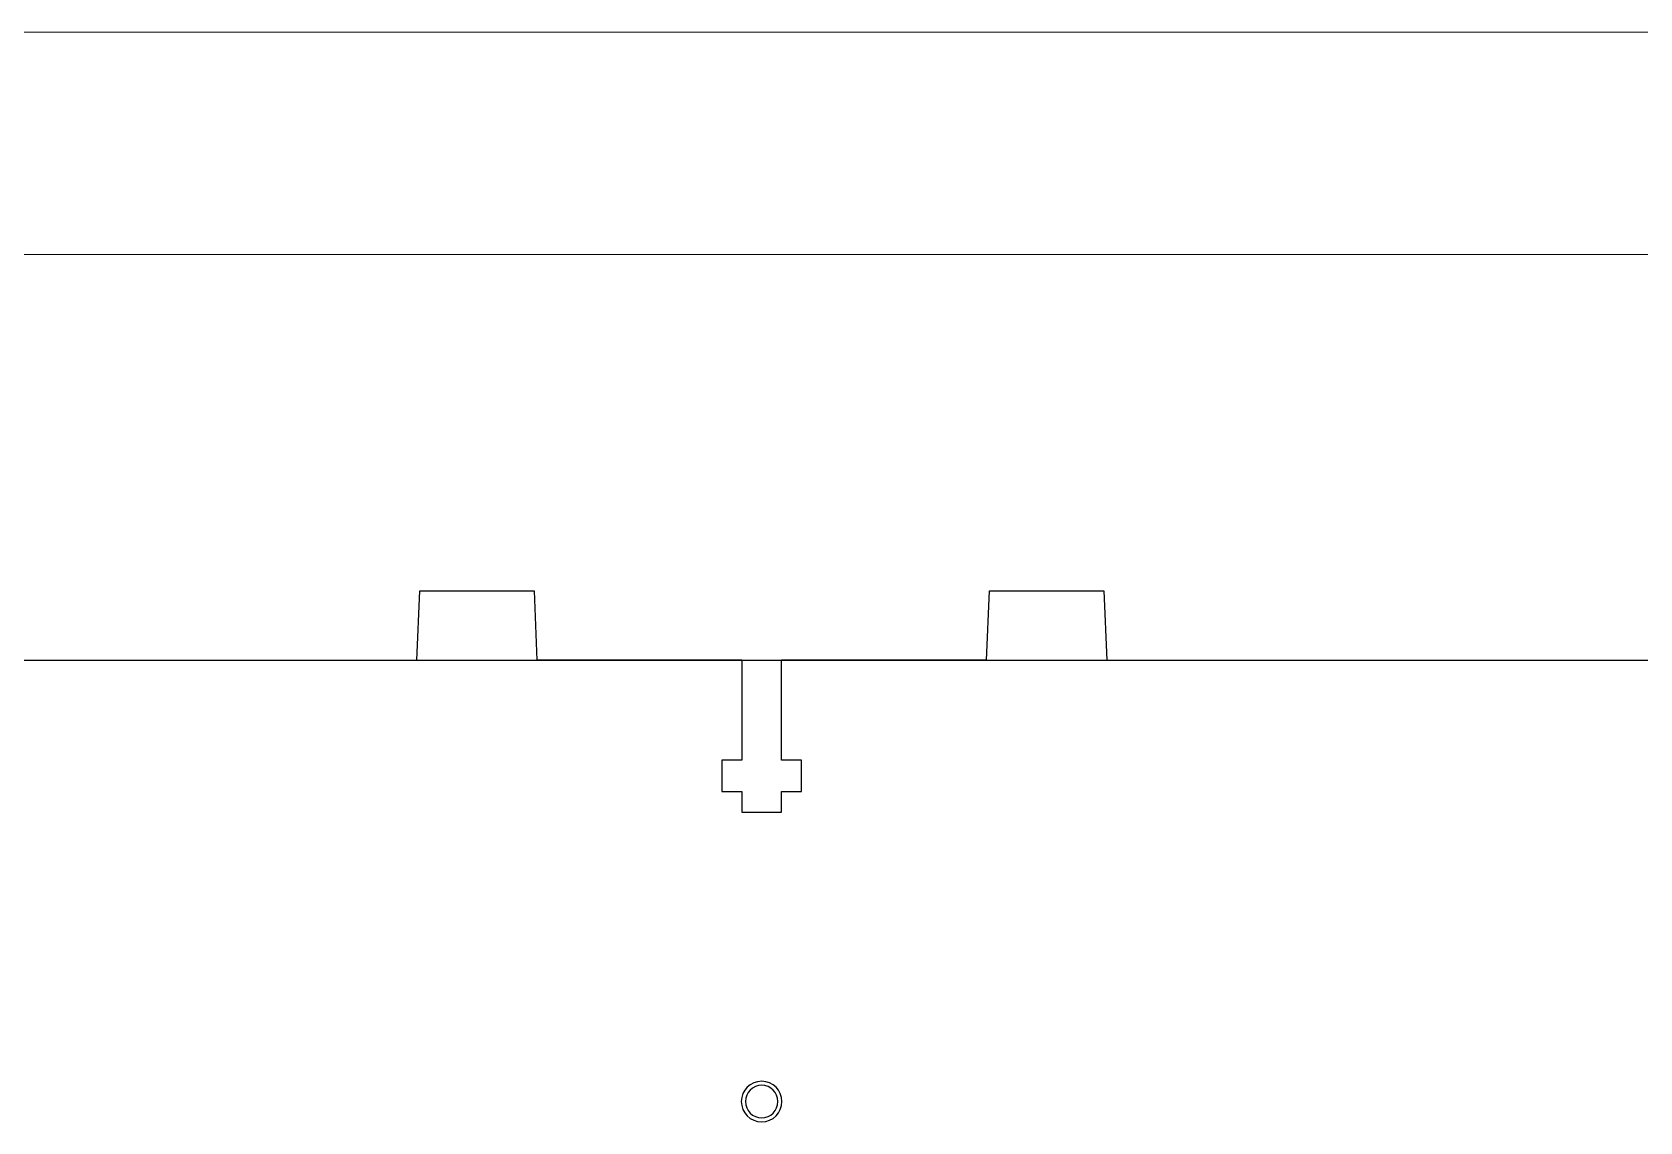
# Model space of a CAD drawing. Header units: millimetres. Extents: x -1949 to 1995, y -2739 to 1842.
# Drawn here: x -281.4 to -168.5, y -669.3 to -592.8 of the extents above; entities that cross this region are included whole.
import ezdxf

# ---------------------------------------------------------------- set-up
doc = ezdxf.new("R2010")
doc.units = ezdxf.units.MM
doc.layers.get('0').update_dxf_attribs({"lineweight": 25, "true_color": 0xffffff})
doc.layers.add('Laser Table', color=2, linetype='Continuous', lineweight=0, true_color=0xffff00)
doc.layers.add('Referance lines', color=2, linetype='Continuous', lineweight=0, true_color=0xffff00)

msp = doc.modelspace()

# ---------------------------------------------------------------- linework, layer by layer
at = {"color": 1, "true_color": 0xff0000}
for p, q in [((-254.39, -636.89), (-254.19, -632.02)), ((-254.19, -632.02), (-246.15, -632.02)), ((-246.15, -632.02), (-245.95, -636.89)), ((-214.37, -636.89), (-214.17, -632.02)), ((-214.17, -632.02), (-206.15, -632.02)), ((-206.15, -632.02), (-205.94, -636.89)), ((-313.28, -636.89), (-254.39, -636.89)), ((-205.94, -636.89), (-147.05, -636.89))]:
    msp.add_line(p, q, dxfattribs=at)
for p, q in [((-807.35, -636.89), (22, -636.89)), ((-231.57, -636.89), (-245.95, -636.89)), ((-231.57, -636.89), (-231.57, -643.91)), ((-228.77, -643.91), (-228.77, -636.89)), ((-214.37, -636.89), (-228.77, -636.89)), ((-231.57, -643.91), (-232.97, -643.91)), ((-232.97, -643.91), (-232.97, -646.11)), ((-227.37, -643.91), (-228.77, -643.91)), ((-227.37, -646.11), (-227.37, -643.91)), ((-232.97, -646.11), (-231.57, -646.11)), ((-231.57, -646.11), (-231.57, -647.55)), ((-228.77, -647.55), (-228.77, -646.11)), ((-228.77, -646.11), (-227.37, -646.11)), ((-231.57, -647.55), (-228.77, -647.55))]:
    msp.add_line(p, q)
at = {"color": 3, "true_color": 0x00ff00}
for points in [[(-230.17, -666.46), (-230.96, -666.46), (-231.6, -667.09), (-231.6, -667.88)], [(-228.75, -667.88), (-228.75, -667.09), (-229.38, -666.46), (-230.17, -666.46)], [(-231.6, -667.88), (-231.6, -668.67), (-230.96, -669.31), (-230.17, -669.31)], [(-230.17, -669.31), (-229.38, -669.31), (-228.75, -668.67), (-228.75, -667.88)]]:
    msp.add_open_spline(points, degree=3, dxfattribs=at)
at = {"color": 6, "true_color": 0xff00ff}
for points in [[(-230.17, -666.74), (-230.8, -666.74), (-231.31, -667.25), (-231.31, -667.88)], [(-229.03, -667.88), (-229.03, -667.25), (-229.54, -666.74), (-230.17, -666.74)], [(-231.31, -667.88), (-231.31, -668.51), (-230.8, -669.02), (-230.17, -669.02)], [(-230.17, -669.02), (-229.54, -669.02), (-229.03, -668.51), (-229.03, -667.88)]]:
    msp.add_open_spline(points, degree=3, dxfattribs=at)
at = {"layer": 'Laser Table', "color": 2, "true_color": 0xffff00}
for p, q in [((57.32, -592.78), (-842.68, -592.78)), ((-842.68, -608.39), (57.32, -608.39))]:
    msp.add_line(p, q, dxfattribs=at)
at = {"layer": 'Referance lines', "color": 2, "true_color": 0xffff00}
for p in [(-813.17, -636.89), (-245.2, -636.89)]:
    msp.add_line(p, (24.83, -636.89), dxfattribs=at)
at = {"layer": 'Referance lines'}
msp.add_line((-811.67, -636.89), (26.32, -636.89), dxfattribs=at)

doc.saveas('drawing.dxf')
